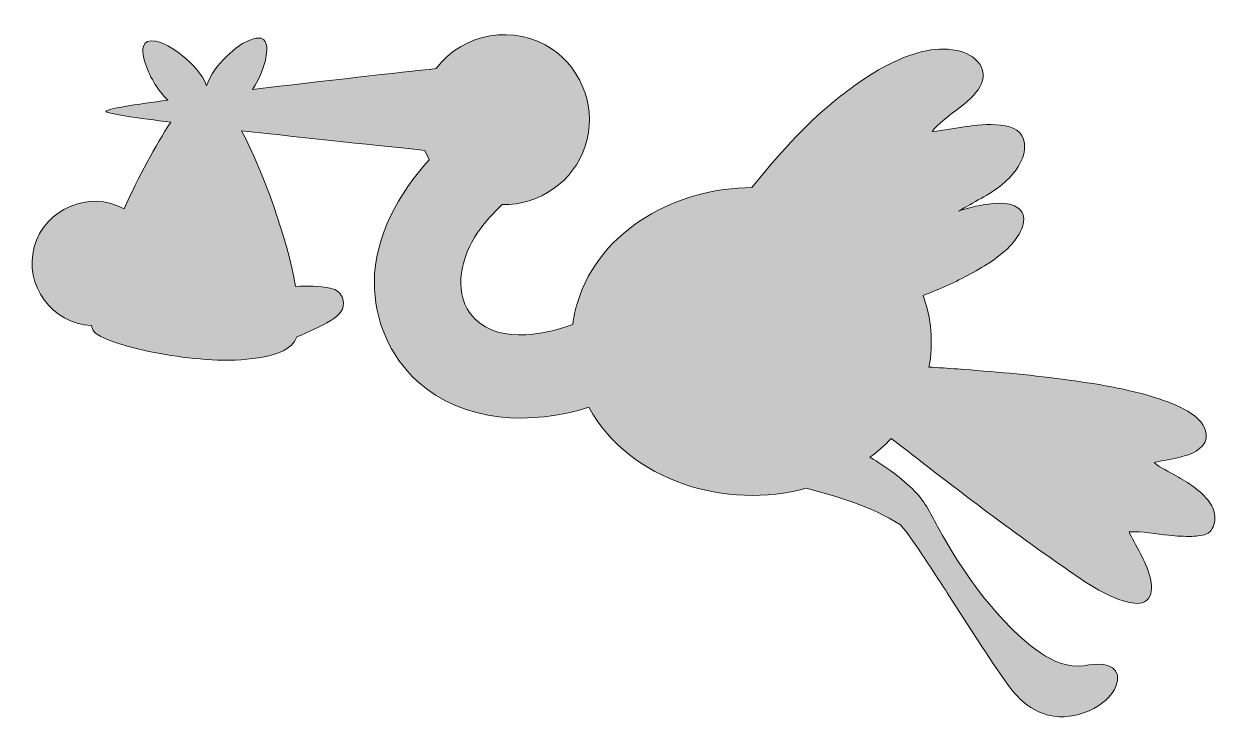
# Model space of a CAD drawing. Header units: inches. Extents: x -1 to 102, y 0 to 59.
import ezdxf

# ---------------------------------------------------------------- set-up
doc = ezdxf.new("R2010")
doc.units = ezdxf.units.IN
doc.header["$MEASUREMENT"] = 0
doc.layers.add('Layer 1', color=7, linetype='Continuous')

msp = doc.modelspace()

# ---------------------------------------------------------------- hatches: boundary and pattern name
at = {"layer": 'Layer 1', "true_color": 0xbeea78}
h = msp.add_hatch(color=71, dxfattribs=at)
h.dxf.hatch_style = 2
edge = h.paths.add_edge_path()
edge.add_spline(control_points=[(97.42, 22.04), (97.95, 22.13), (98.47, 22.23), (98.98, 22.39), (99.85, 22.65), (100.96, 23.18), (100.84, 24.27), (100.75, 25.04), (100.18, 25.61), (99.58, 26.02), (98.75, 26.6), (97.78, 26.97), (96.82, 27.29), (94.14, 28.17), (91.3, 28.61), (88.51, 28.98), (85.51, 29.38), (82.5, 29.64), (79.48, 29.86), (78.67, 29.92), (77.85, 29.98), (77.03, 30.03), (77.43, 32.08), (77.25, 34.22), (76.53, 36.18), (77.93, 36.7), (79.29, 37.31), (80.6, 38.02), (81.88, 38.71), (83.17, 39.5), (84.15, 40.58), (84.78, 41.28), (85.75, 42.83), (84.75, 43.63), (83.86, 44.35), (82.31, 44.06), (81.29, 43.87), (80.71, 43.76), (80.13, 43.63), (79.58, 43.4), (80.84, 44.18), (82.21, 44.79), (83.36, 45.74), (84.35, 46.55), (85.37, 47.85), (85.24, 49.23), (85.04, 51.31), (81.63, 50.85), (80.27, 50.68), (79.28, 50.56), (78.3, 50.34), (77.3, 50.25), (78.43, 51.64), (80.19, 52.37), (81.25, 53.84), (81.73, 54.5), (81.87, 55.33), (81.39, 56.03), (80.95, 56.68), (80.17, 57.06), (79.42, 57.21), (77.45, 57.61), (75.4, 56.92), (73.65, 56.04), (71.95, 55.18), (70.38, 54.06), (68.9, 52.85), (66.24, 50.68), (63.97, 48.11), (61.83, 45.43), (55.5, 45.43), (48.77, 41.9), (46.84, 35.54), (46.66, 34.94), (46.52, 34.32), (46.44, 33.69), (43.81, 32.69), (39.6, 31.96), (37.64, 34.63), (36.13, 36.69), (36.93, 39.59), (38.24, 41.53), (38.85, 42.42), (39.6, 43.23), (40.38, 43.97), (43.57, 43.9), (46.52, 45.95), (47.52, 49), (48.52, 52.06), (47.34, 55.51), (44.67, 57.32), (41.48, 59.49), (37.01, 58.74), (34.71, 55.65), (31.67, 55.32), (25.03, 54.59), (18.94, 53.86), (19.56, 54.84), (20.12, 56.06), (20.16, 57.24), (20.17, 57.55), (20.15, 57.96), (19.87, 58.16), (19.63, 58.33), (19.3, 58.28), (19.03, 58.21), (18.16, 57.97), (17.37, 57.33), (16.73, 56.71), (16, 56), (15.29, 55.15), (14.99, 54.16), (14.63, 55.21), (13.76, 56.08), (12.91, 56.76), (12.2, 57.33), (11.19, 58.05), (10.23, 58.03), (9.29, 58.01), (9.49, 56.91), (9.67, 56.29), (10.03, 55.06), (10.75, 53.84), (11.66, 52.94), (10.38, 52.76), (9.09, 52.59), (7.81, 52.37), (7.73, 52.35), (6.29, 52.11), (6.34, 51.98), (6.38, 51.88), (6.68, 51.85), (6.76, 51.83), (7.14, 51.73), (7.54, 51.67), (7.93, 51.6), (9.26, 51.39), (10.59, 51.22), (11.92, 51.05), (10.6, 49.07), (9.14, 46.35), (7.91, 43.6), (4.93, 45.27), (1.08, 43.61), (0.19, 40.34), (-0.7, 37.08), (1.71, 33.72), (5.1, 33.6), (5.19, 33.21), (5.36, 32.94), (5.63, 32.82), (6.39, 32.34), (7.3, 32.07), (8.16, 31.83), (9.4, 31.47), (10.68, 31.22), (11.95, 31.03), (14.55, 30.63), (17.33, 30.39), (19.93, 30.91), (20.95, 31.12), (22.36, 31.5), (22.74, 32.61), (23.73, 33.04), (24.74, 33.47), (25.67, 34.02), (26.36, 34.43), (26.93, 35), (26.69, 35.86), (26.54, 36.4), (26.16, 36.67), (25.62, 36.79), (24.66, 37), (23.62, 36.98), (22.64, 36.95), (21.9, 41.06), (19.91, 46.68), (17.99, 50.32), (23.76, 49.66), (30.22, 48.99), (33.75, 48.63), (33.86, 48.35), (33.98, 48.08), (34.12, 47.82), (31.5, 44.94), (29.42, 41.28), (29.4, 37.29), (29.39, 34.1), (30.71, 30.97), (33.09, 28.81), (37.05, 25.21), (42.93, 25.02), (47.82, 26.58), (51.37, 20.15), (59.69, 17.76), (66.5, 19.62), (69.19, 18.9), (72, 18.12), (74.59, 16.48), (75.23, 15.76), (75.76, 14.93), (76.3, 14.14), (77.13, 12.91), (77.94, 11.66), (78.75, 10.42), (80.42, 7.83), (82.06, 5.21), (83.85, 2.7), (84.79, 1.38), (86.11, 0.28), (87.76, 0.05), (88.94, -0.12), (90.15, 0.16), (91.19, 0.72), (92.09, 1.21), (93.06, 2.02), (93.22, 3.11), (93.42, 4.52), (91.78, 4.63), (90.78, 4.45), (88.21, 3.81), (85.66, 6.04), (84.01, 7.7), (81.56, 10.16), (79.56, 13.1), (77.89, 16.13), (77.26, 17.28), (76.75, 18.4), (75.83, 19.35), (74.7, 20.51), (73.35, 21.44), (71.97, 22.28), (72.64, 22.77), (73.25, 23.32), (73.8, 23.9), (78.7, 20.08), (83.64, 16.28), (88.75, 12.75), (90.38, 11.62), (92.12, 10.35), (94.07, 9.86), (94.59, 9.73), (95.27, 9.62), (95.73, 9.98), (96.22, 10.38), (96.18, 11.16), (96.08, 11.71), (95.79, 13.18), (94.92, 14.44), (94.27, 15.76), (94.25, 15.8), (94.24, 15.83), (94.22, 15.87), (95.35, 15.94), (96.52, 15.68), (97.65, 15.58), (98.3, 15.52), (98.96, 15.47), (99.62, 15.49), (100.08, 15.51), (100.61, 15.54), (101.02, 15.77), (101.42, 16), (101.57, 16.58), (101.59, 17.01), (101.62, 17.53), (101.41, 18.03), (101.11, 18.45), (100.4, 19.43), (99.29, 20.09), (98.26, 20.69), (97.63, 21.05), (96.94, 21.36), (96.37, 21.82), (96.7, 21.95), (97.08, 21.98), (97.42, 22.04)], knot_values=[0, 0, 0, 0, 1, 1, 1, 2, 2, 2, 3, 3, 3, 4, 4, 4, 5, 5, 5, 6, 6, 6, 7, 7, 7, 8, 8, 8, 9, 9, 9, 10, 10, 10, 11, 11, 11, 12, 12, 12, 13, 13, 13, 14, 14, 14, 15, 15, 15, 16, 16, 16, 17, 17, 17, 18, 18, 18, 19, 19, 19, 20, 20, 20, 21, 21, 21, 22, 22, 22, 23, 23, 23, 24, 24, 24, 25, 25, 25, 26, 26, 26, 27, 27, 27, 28, 28, 28, 29, 29, 29, 30, 30, 30, 31, 31, 31, 32, 32, 32, 33, 33, 33, 34, 34, 34, 35, 35, 35, 36, 36, 36, 37, 37, 37, 38, 38, 38, 39, 39, 39, 40, 40, 40, 41, 41, 41, 42, 42, 42, 43, 43, 43, 44, 44, 44, 45, 45, 45, 46, 46, 46, 47, 47, 47, 48, 48, 48, 49, 49, 49, 50, 50, 50, 51, 51, 51, 52, 52, 52, 53, 53, 53, 54, 54, 54, 55, 55, 55, 56, 56, 56, 57, 57, 57, 58, 58, 58, 59, 59, 59, 60, 60, 60, 61, 61, 61, 62, 62, 62, 63, 63, 63, 64, 64, 64, 65, 65, 65, 66, 66, 66, 67, 67, 67, 68, 68, 68, 69, 69, 69, 70, 70, 70, 71, 71, 71, 72, 72, 72, 73, 73, 73, 74, 74, 74, 75, 75, 75, 76, 76, 76, 77, 77, 77, 78, 78, 78, 79, 79, 79, 80, 80, 80, 81, 81, 81, 82, 82, 82, 83, 83, 83, 84, 84, 84, 85, 85, 85, 86, 86, 86, 87, 87, 87, 88, 88, 88, 89, 89, 89, 90, 90, 90, 91, 91, 91, 92, 92, 92, 92], degree=3, periodic=1)

# ---------------------------------------------------------------- linework, layer by layer
at = {"layer": 'Layer 1', "lineweight": 0}
msp.add_open_spline([(97.42, 22.04), (97.95, 22.13), (98.47, 22.23), (98.98, 22.39), (99.85, 22.65), (100.96, 23.18), (100.84, 24.27), (100.75, 25.04), (100.18, 25.61), (99.58, 26.02), (98.75, 26.6), (97.78, 26.97), (96.82, 27.29), (94.14, 28.17), (91.3, 28.61), (88.51, 28.98), (85.51, 29.38), (82.5, 29.64), (79.48, 29.86), (78.67, 29.92), (77.85, 29.98), (77.03, 30.03), (77.43, 32.08), (77.25, 34.22), (76.53, 36.18), (77.93, 36.7), (79.29, 37.31), (80.6, 38.02), (81.88, 38.71), (83.17, 39.5), (84.15, 40.58), (84.78, 41.28), (85.75, 42.83), (84.75, 43.63), (83.86, 44.35), (82.31, 44.06), (81.29, 43.87), (80.71, 43.76), (80.13, 43.63), (79.58, 43.4), (80.84, 44.18), (82.21, 44.79), (83.36, 45.74), (84.35, 46.55), (85.37, 47.85), (85.24, 49.23), (85.04, 51.31), (81.63, 50.85), (80.27, 50.68), (79.28, 50.56), (78.3, 50.34), (77.3, 50.25), (78.43, 51.64), (80.19, 52.37), (81.25, 53.84), (81.73, 54.5), (81.87, 55.33), (81.39, 56.03), (80.95, 56.68), (80.17, 57.06), (79.42, 57.21), (77.45, 57.61), (75.4, 56.92), (73.65, 56.04), (71.95, 55.18), (70.38, 54.06), (68.9, 52.85), (66.24, 50.68), (63.97, 48.11), (61.83, 45.43), (55.5, 45.43), (48.77, 41.9), (46.84, 35.54), (46.66, 34.94), (46.52, 34.32), (46.44, 33.69), (43.81, 32.69), (39.6, 31.96), (37.64, 34.63), (36.13, 36.69), (36.93, 39.59), (38.24, 41.53), (38.85, 42.42), (39.6, 43.23), (40.38, 43.97), (43.57, 43.9), (46.52, 45.95), (47.52, 49), (48.52, 52.06), (47.34, 55.51), (44.67, 57.32), (41.48, 59.49), (37.01, 58.74), (34.71, 55.65), (31.67, 55.32), (25.03, 54.59), (18.94, 53.86), (19.56, 54.84), (20.12, 56.06), (20.16, 57.24), (20.17, 57.55), (20.15, 57.96), (19.87, 58.16), (19.63, 58.33), (19.3, 58.28), (19.03, 58.21), (18.16, 57.97), (17.37, 57.33), (16.73, 56.71), (16, 56), (15.29, 55.15), (14.99, 54.16), (14.63, 55.21), (13.76, 56.08), (12.91, 56.76), (12.2, 57.33), (11.19, 58.05), (10.23, 58.03), (9.29, 58.01), (9.49, 56.91), (9.67, 56.29), (10.03, 55.06), (10.75, 53.84), (11.66, 52.94), (10.38, 52.76), (9.09, 52.59), (7.81, 52.37), (7.73, 52.35), (6.29, 52.11), (6.34, 51.98), (6.38, 51.88), (6.68, 51.85), (6.76, 51.83), (7.14, 51.73), (7.54, 51.67), (7.93, 51.6), (9.26, 51.39), (10.59, 51.22), (11.92, 51.05), (10.6, 49.07), (9.14, 46.35), (7.91, 43.6), (4.93, 45.27), (1.08, 43.61), (0.19, 40.34), (-0.7, 37.08), (1.71, 33.72), (5.1, 33.6), (5.19, 33.21), (5.36, 32.94), (5.63, 32.82), (6.39, 32.34), (7.3, 32.07), (8.16, 31.83), (9.4, 31.47), (10.68, 31.22), (11.95, 31.03), (14.55, 30.63), (17.33, 30.39), (19.93, 30.91), (20.95, 31.12), (22.36, 31.5), (22.74, 32.61), (23.73, 33.04), (24.74, 33.47), (25.67, 34.02), (26.36, 34.43), (26.93, 35), (26.69, 35.86), (26.54, 36.4), (26.16, 36.67), (25.62, 36.79), (24.66, 37), (23.62, 36.98), (22.64, 36.95), (21.9, 41.06), (19.91, 46.68), (17.99, 50.32), (23.76, 49.66), (30.22, 48.99), (33.75, 48.63), (33.86, 48.35), (33.98, 48.08), (34.12, 47.82), (31.5, 44.94), (29.42, 41.28), (29.4, 37.29), (29.39, 34.1), (30.71, 30.97), (33.09, 28.81), (37.05, 25.21), (42.93, 25.02), (47.82, 26.58), (51.37, 20.15), (59.69, 17.76), (66.5, 19.62), (69.19, 18.9), (72, 18.12), (74.59, 16.48), (75.23, 15.76), (75.76, 14.93), (76.3, 14.14), (77.13, 12.91), (77.94, 11.66), (78.75, 10.42), (80.42, 7.83), (82.06, 5.21), (83.85, 2.7), (84.79, 1.38), (86.11, 0.28), (87.76, 0.05), (88.94, -0.12), (90.15, 0.16), (91.19, 0.72), (92.09, 1.21), (93.06, 2.02), (93.22, 3.11), (93.42, 4.52), (91.78, 4.63), (90.78, 4.45), (88.21, 3.81), (85.66, 6.04), (84.01, 7.7), (81.56, 10.16), (79.56, 13.1), (77.89, 16.13), (77.26, 17.28), (76.75, 18.4), (75.83, 19.35), (74.7, 20.51), (73.35, 21.44), (71.97, 22.28), (72.64, 22.77), (73.25, 23.32), (73.8, 23.9), (78.7, 20.08), (83.64, 16.28), (88.75, 12.75), (90.38, 11.62), (92.12, 10.35), (94.07, 9.86), (94.59, 9.73), (95.27, 9.62), (95.73, 9.98), (96.22, 10.38), (96.18, 11.16), (96.08, 11.71), (95.79, 13.18), (94.92, 14.44), (94.27, 15.76), (94.25, 15.8), (94.24, 15.83), (94.22, 15.87), (95.35, 15.94), (96.52, 15.68), (97.65, 15.58), (98.3, 15.52), (98.96, 15.47), (99.62, 15.49), (100.08, 15.51), (100.61, 15.54), (101.02, 15.77), (101.42, 16), (101.57, 16.58), (101.59, 17.01), (101.62, 17.53), (101.41, 18.03), (101.11, 18.45), (100.4, 19.43), (99.29, 20.09), (98.26, 20.69), (97.63, 21.05), (96.94, 21.36), (96.37, 21.82), (96.7, 21.95), (97.08, 21.98), (97.42, 22.04)], degree=3, knots=[0, 0, 0, 0, 1, 1, 1, 2, 2, 2, 3, 3, 3, 4, 4, 4, 5, 5, 5, 6, 6, 6, 7, 7, 7, 8, 8, 8, 9, 9, 9, 10, 10, 10, 11, 11, 11, 12, 12, 12, 13, 13, 13, 14, 14, 14, 15, 15, 15, 16, 16, 16, 17, 17, 17, 18, 18, 18, 19, 19, 19, 20, 20, 20, 21, 21, 21, 22, 22, 22, 23, 23, 23, 24, 24, 24, 25, 25, 25, 26, 26, 26, 27, 27, 27, 28, 28, 28, 29, 29, 29, 30, 30, 30, 31, 31, 31, 32, 32, 32, 33, 33, 33, 34, 34, 34, 35, 35, 35, 36, 36, 36, 37, 37, 37, 38, 38, 38, 39, 39, 39, 40, 40, 40, 41, 41, 41, 42, 42, 42, 43, 43, 43, 44, 44, 44, 45, 45, 45, 46, 46, 46, 47, 47, 47, 48, 48, 48, 49, 49, 49, 50, 50, 50, 51, 51, 51, 52, 52, 52, 53, 53, 53, 54, 54, 54, 55, 55, 55, 56, 56, 56, 57, 57, 57, 58, 58, 58, 59, 59, 59, 60, 60, 60, 61, 61, 61, 62, 62, 62, 63, 63, 63, 64, 64, 64, 65, 65, 65, 66, 66, 66, 67, 67, 67, 68, 68, 68, 69, 69, 69, 70, 70, 70, 71, 71, 71, 72, 72, 72, 73, 73, 73, 74, 74, 74, 75, 75, 75, 76, 76, 76, 77, 77, 77, 78, 78, 78, 79, 79, 79, 80, 80, 80, 81, 81, 81, 82, 82, 82, 83, 83, 83, 84, 84, 84, 85, 85, 85, 86, 86, 86, 87, 87, 87, 88, 88, 88, 89, 89, 89, 90, 90, 90, 91, 91, 91, 92, 92, 92, 92], dxfattribs=at)

doc.saveas('drawing.dxf')
